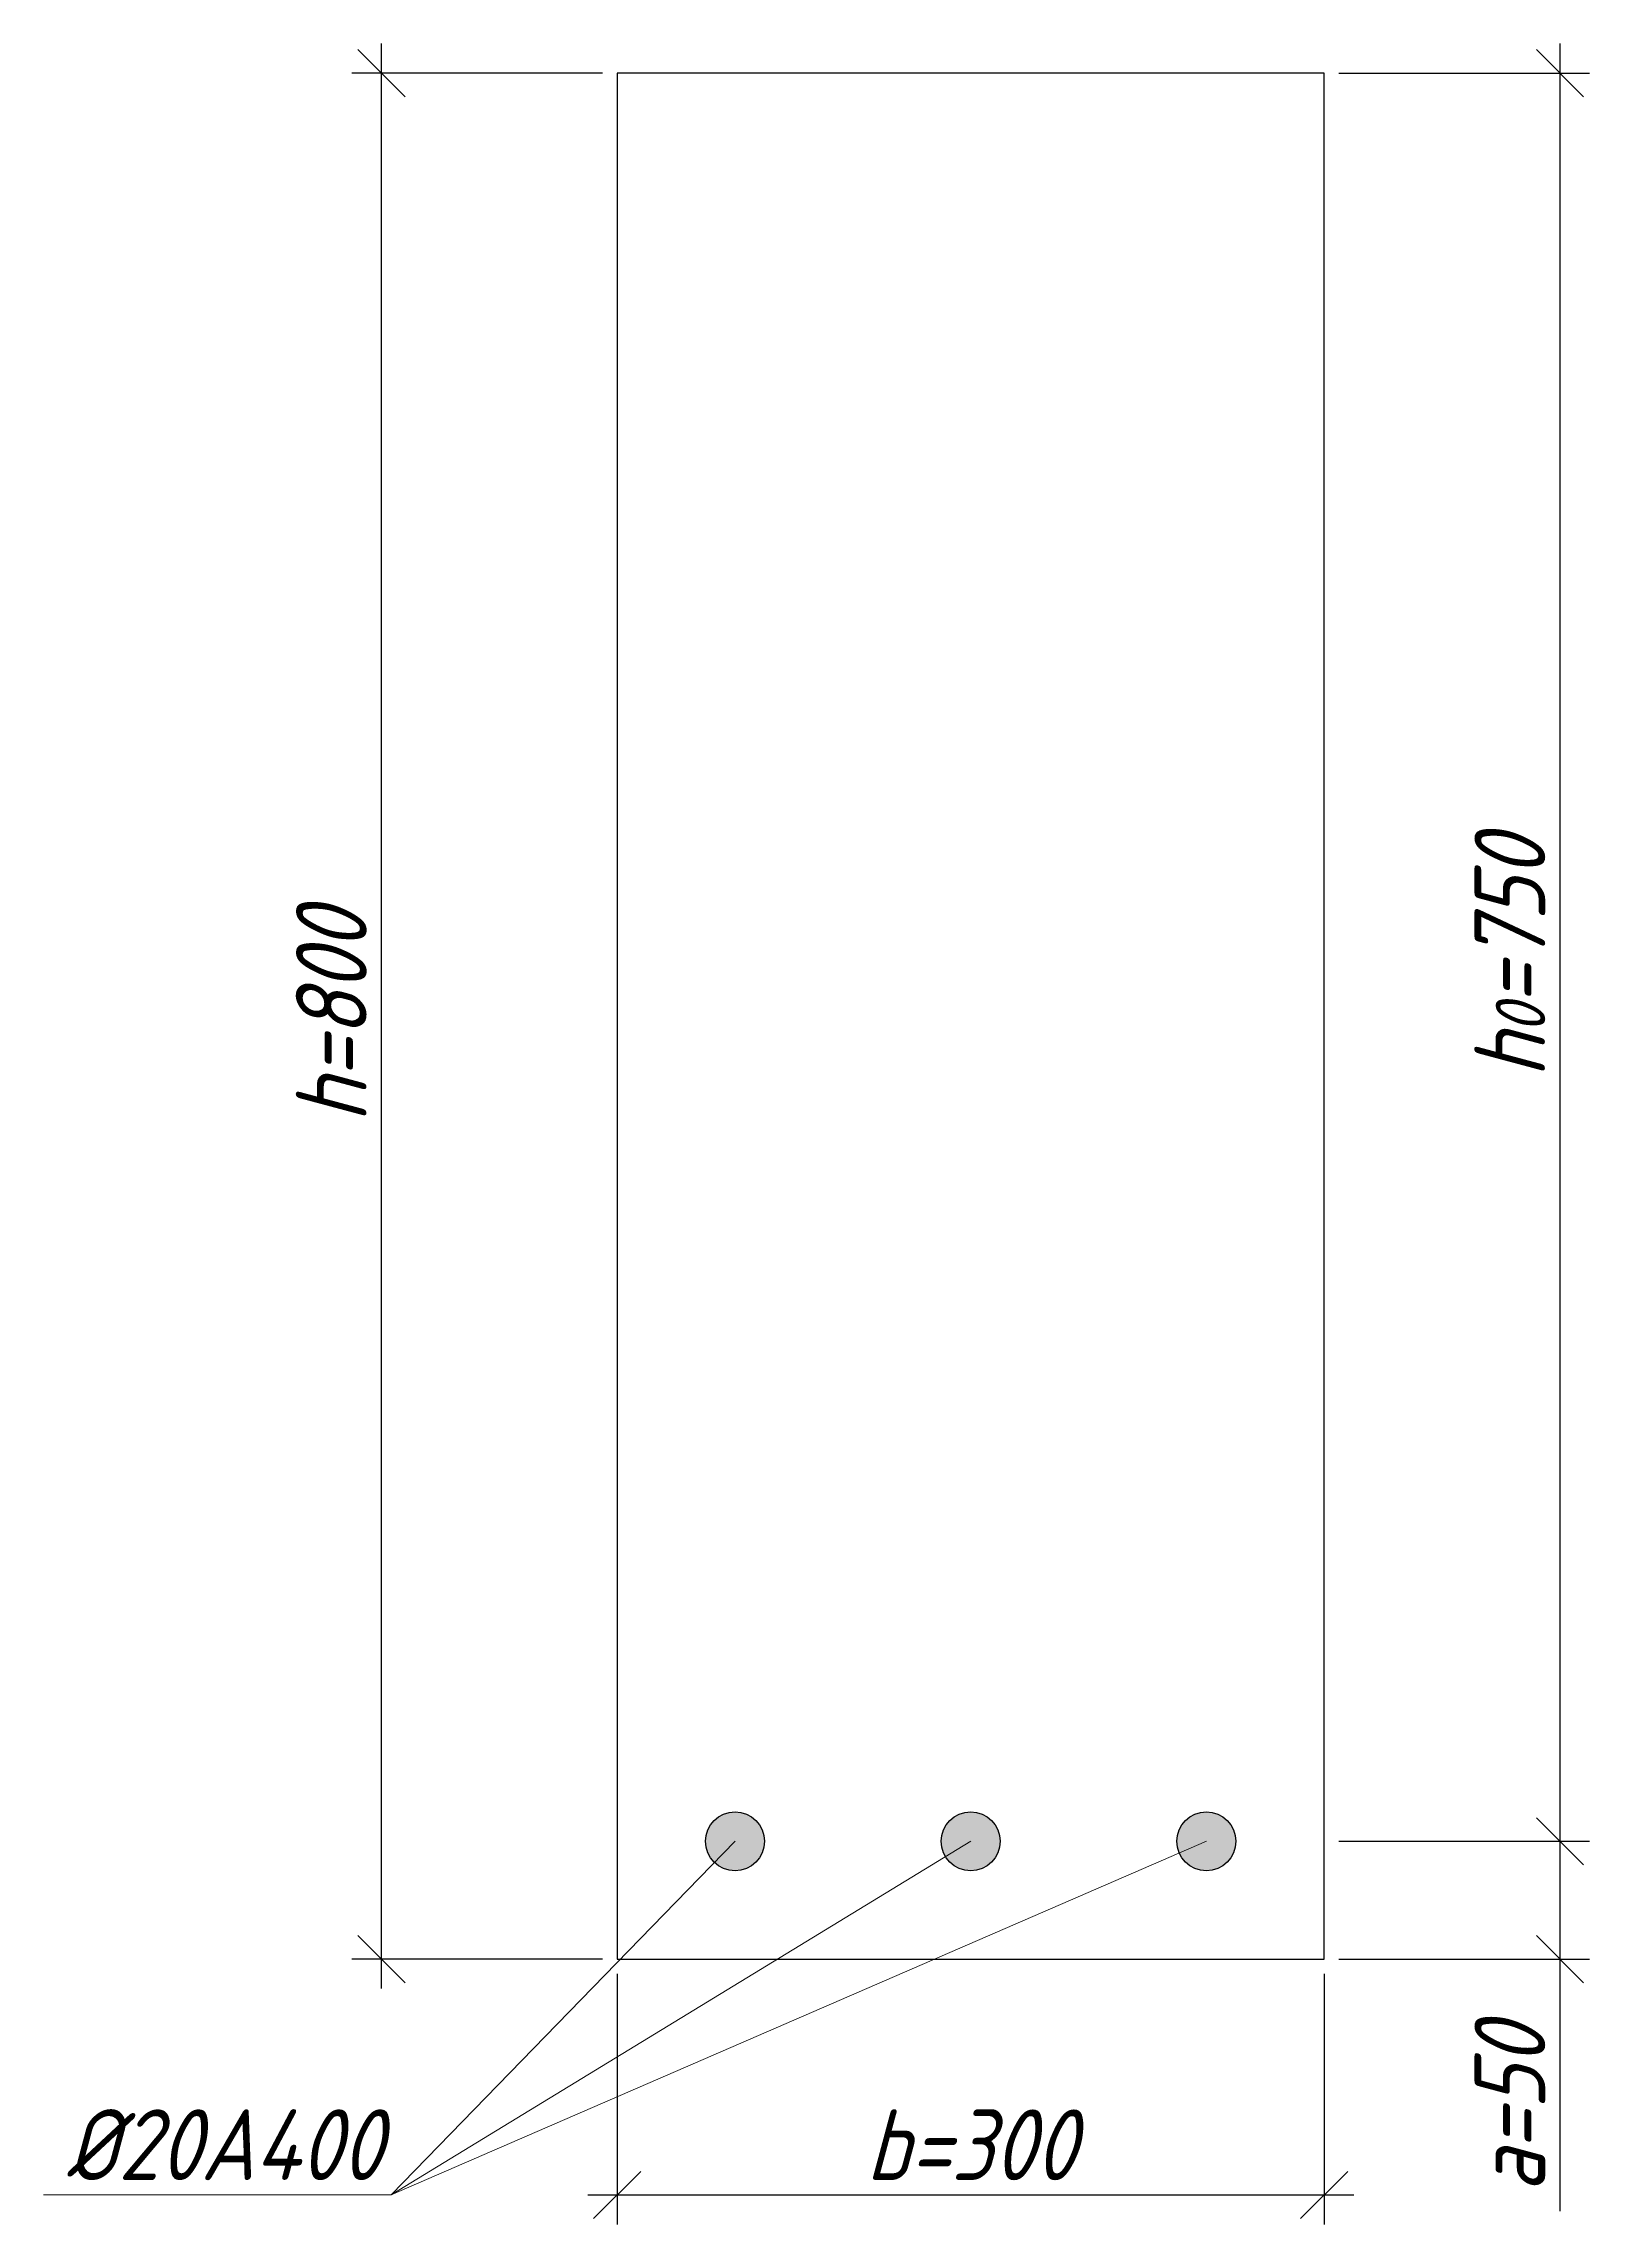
# Model space of a CAD drawing. Header units: millimetres. Extents: x -180 to 58926, y -10791 to 13515.
# Drawn here: x 1749 to 2405, y -5160 to -4235 of the extents above; entities that cross this region are included whole.
import ezdxf

# ---------------------------------------------------------------- set-up
doc = ezdxf.new("R2010")
doc.units = ezdxf.units.MM
for name, color, linetype, lineweight in [('basic', 95, 'Continuous', 30), ('size', 45, 'Continuous', 20), ('text', 13, 'Continuous', 20), ('thin', 153, 'Continuous', 18)]:
    doc.layers.add(name, color=color, linetype=linetype, lineweight=lineweight)
doc.styles.add('Structures', font='isocpeur.ttf', dxfattribs={"width": 0.85, "oblique": 15})
doc.dimstyles.new('Structures', dxfattribs={"dimtxt": 3, "dimasz": 2, "dimexe": 1.25, "dimexo": 0.625, "dimtad": 1, "dimtxsty": 'Structures', "dimblk": 'OBLIQUE', "dimcen": 2.5, "dimdle": 1.25, "dimadec": 0, "dimazin": 0, "dimtfac": 1, "dimtmove": 0, "dimatfit": 3, "dimfxl": 1, "dimarcsym": 0})

# ---------------------------------------------------------------- blocks, each defined once
blk = doc.blocks.new('_Oblique')
at = {"color": 0, "linetype": 'ByBlock', "lineweight": -2}
blk.add_line((-0.5, -0.5), (0.5, 0.5), dxfattribs=at)
blk = doc.blocks.new('*D149')
at = {"layer": 'Defpoints', "color": 0, "transparency": 16777216}
for p in [(1992.82, -5047.19), (2292.82, -5047.19), (2292.82, -5147.19)]:
    blk.add_point(p, dxfattribs=at)
at = {"layer": 'size', "color": 0, "lineweight": -2, "transparency": 16777216}
for p, q in [((1992.82, -5053.44), (1992.82, -5159.69)), ((2292.82, -5053.44), (2292.82, -5159.69)), ((1980.32, -5147.19), (2305.32, -5147.19))]:
    blk.add_line(p, q, dxfattribs=at)
at = {"layer": 'size', "color": 0, "lineweight": -2, "transparency": 16777216, "xscale": 20, "yscale": 20, "zscale": 20, "rotation": 180}
blk.add_blockref('_Oblique', (1992.82, -5147.19), dxfattribs=at)
at = {"layer": 'size', "color": 0, "lineweight": -2, "transparency": 16777216, "xscale": 20, "yscale": 20, "zscale": 20}
blk.add_blockref('_Oblique', (2292.82, -5147.19), dxfattribs=at)
at = {"layer": 'size', "color": 0, "transparency": 16777216, "insert": (2142.82, -5125.94), "char_height": 30, "attachment_point": 5, "style": 'Structures'}
blk.add_mtext('b=300', dxfattribs=at)
blk = doc.blocks.new('*D150')
at = {"layer": 'Defpoints', "color": 0, "transparency": 16777216}
for p in [(1892.82, -4247.19), (1992.82, -4247.19), (1992.82, -5047.19)]:
    blk.add_point(p, dxfattribs=at)
at = {"layer": 'size', "color": 0, "lineweight": -2, "transparency": 16777216}
for p, q in [((1892.82, -5059.69), (1892.82, -4234.69)), ((1986.57, -4247.19), (1880.32, -4247.19)), ((1986.57, -5047.19), (1880.32, -5047.19))]:
    blk.add_line(p, q, dxfattribs=at)
at = {"layer": 'size', "color": 0, "lineweight": -2, "transparency": 16777216, "xscale": 20, "yscale": 20, "zscale": 20}
for p, rotation in [((1892.82, -4247.19), 90), ((1892.82, -5047.19), 270)]:
    blk.add_blockref('_Oblique', p, dxfattribs=dict(at, rotation=rotation))
at = {"layer": 'size', "color": 0, "transparency": 16777216, "insert": (1871.57, -4647.19), "char_height": 30, "attachment_point": 5, "rotation": 90, "style": 'Structures'}
blk.add_mtext('h=800', dxfattribs=at)
blk = doc.blocks.new('*D151')
at = {"layer": 'Defpoints', "color": 0, "transparency": 16777216}
for p in [(2292.82, -4247.19), (2292.82, -4997.19), (2392.82, -4997.19)]:
    blk.add_point(p, dxfattribs=at)
at = {"layer": 'size', "color": 0, "lineweight": -2, "transparency": 16777216}
for p, q in [((2392.82, -4234.69), (2392.82, -5009.69)), ((2299.07, -4247.19), (2405.32, -4247.19)), ((2299.07, -4997.19), (2405.32, -4997.19))]:
    blk.add_line(p, q, dxfattribs=at)
at = {"layer": 'size', "color": 0, "lineweight": -2, "transparency": 16777216, "xscale": 20, "yscale": 20, "zscale": 20}
for p, rotation in [((2392.82, -4247.19), 90), ((2392.82, -4997.19), 270)]:
    blk.add_blockref('_Oblique', p, dxfattribs=dict(at, rotation=rotation))
at = {"layer": 'size', "color": 0, "transparency": 16777216, "insert": (2371.57, -4622.19), "char_height": 30, "attachment_point": 5, "rotation": 90, "style": 'Structures'}
blk.add_mtext('h{\\H0.7x;\\S^ 0;}=750', dxfattribs=at)
blk = doc.blocks.new('*D152')
at = {"layer": 'Defpoints', "color": 0, "transparency": 16777216}
for p in [(2292.82, -4997.19), (2292.82, -5047.19), (2392.82, -5047.19)]:
    blk.add_point(p, dxfattribs=at)
at = {"layer": 'size', "color": 0, "lineweight": -2, "transparency": 16777216}
for p, q in [((2392.82, -4984.69), (2392.82, -5047.19)), ((2299.07, -4997.19), (2405.32, -4997.19)), ((2299.07, -5047.19), (2405.32, -5047.19)), ((2392.82, -5047.19), (2392.82, -5154.03))]:
    blk.add_line(p, q, dxfattribs=at)
at = {"layer": 'size', "color": 0, "lineweight": -2, "transparency": 16777216, "xscale": 20, "yscale": 20, "zscale": 20}
for p, rotation in [((2392.82, -4997.19), 90), ((2392.82, -5047.19), 270)]:
    blk.add_blockref('_Oblique', p, dxfattribs=dict(at, rotation=rotation))
at = {"layer": 'size', "color": 0, "transparency": 16777216, "insert": (2371.57, -5110.61), "char_height": 30, "attachment_point": 5, "rotation": 90, "style": 'Structures'}
blk.add_mtext('a=50', dxfattribs=at)

msp = doc.modelspace()

# ---------------------------------------------------------------- hatches: boundary and pattern name
at = {"layer": 'basic'}
h = msp.add_hatch(color=256, dxfattribs=at)
h.dxf.hatch_style = 1
h.paths.add_polyline_path([(2055.324, -4997.187, 1), (2030.324, -4997.187, 1)])
h.paths.add_polyline_path([(2155.324, -4997.187, 1), (2130.324, -4997.187, 1)])
h.paths.add_polyline_path([(2255.324, -4997.187, 1), (2230.324, -4997.187, 1)])

# ---------------------------------------------------------------- linework, layer by layer
for p, q in [((2292.824, -4247.187), (1992.824, -4247.187)), ((1992.824, -4247.187), (1992.824, -5047.187)), ((2292.824, -5047.187), (2292.824, -4247.187)), ((1992.824, -5047.187), (2292.824, -5047.187))]:
    msp.add_line(p, q, dxfattribs=at)
for centre in [(2042.824, -4997.187), (2142.824, -4997.187), (2242.824, -4997.187)]:
    msp.add_circle(centre, 12.5, dxfattribs=at)
at = {"layer": 'thin'}
for p, q in [((2042.824, -4997.187), (1896.916, -5147.187)), ((1896.916, -5147.187), (2142.824, -4997.187)), ((1896.916, -5147.187), (2242.824, -4997.187)), ((1896.916, -5147.187), (1749.48, -5147.187))]:
    msp.add_line(p, q, dxfattribs=at)

# ---------------------------------------------------------------- texts
at = {"layer": 'text', "insert": (1825.984, -5125.924), "char_height": 30, "width": 137.52879, "attachment_point": 5, "style": 'Structures'}
msp.add_mtext('%%C20A400', dxfattribs=at)

# ---------------------------------------------------------------- dimensions: what is measured, and where the dimension line sits
at = {"layer": 'size'}
for base, p1, p2, text, picture, middle in [((1892.824, -4247.187), (1992.824, -5047.187), (1992.824, -4247.187), 'h=<>', '*D150', (1871.574, -4647.187)), ((2392.824, -4997.187), (2292.824, -4247.187), (2292.824, -4997.187), 'h{\\H0.7x;\\S^ 0;}=<>', '*D151', (2371.574, -4622.187)), ((2392.824, -5047.187), (2292.824, -4997.187), (2292.824, -5047.187), 'a=<>', '*D152', (2371.574, -5110.606))]:
    dim = msp.add_linear_dim(base=base, p1=p1, p2=p2, angle=90, text=text, dimstyle='Structures', dxfattribs=at)
    dim.commit()
    dim.dimension.update_dxf_attribs({"geometry": picture, "text_midpoint": middle})
dim = msp.add_linear_dim(base=(2292.824, -5147.187), p1=(1992.824, -5047.187), p2=(2292.824, -5047.187), text='b=<>', dimstyle='Structures', dxfattribs=at)
dim.commit()
dim.dimension.update_dxf_attribs({"geometry": '*D149', "text_midpoint": (2142.824, -5125.937)})

doc.saveas('drawing.dxf')
